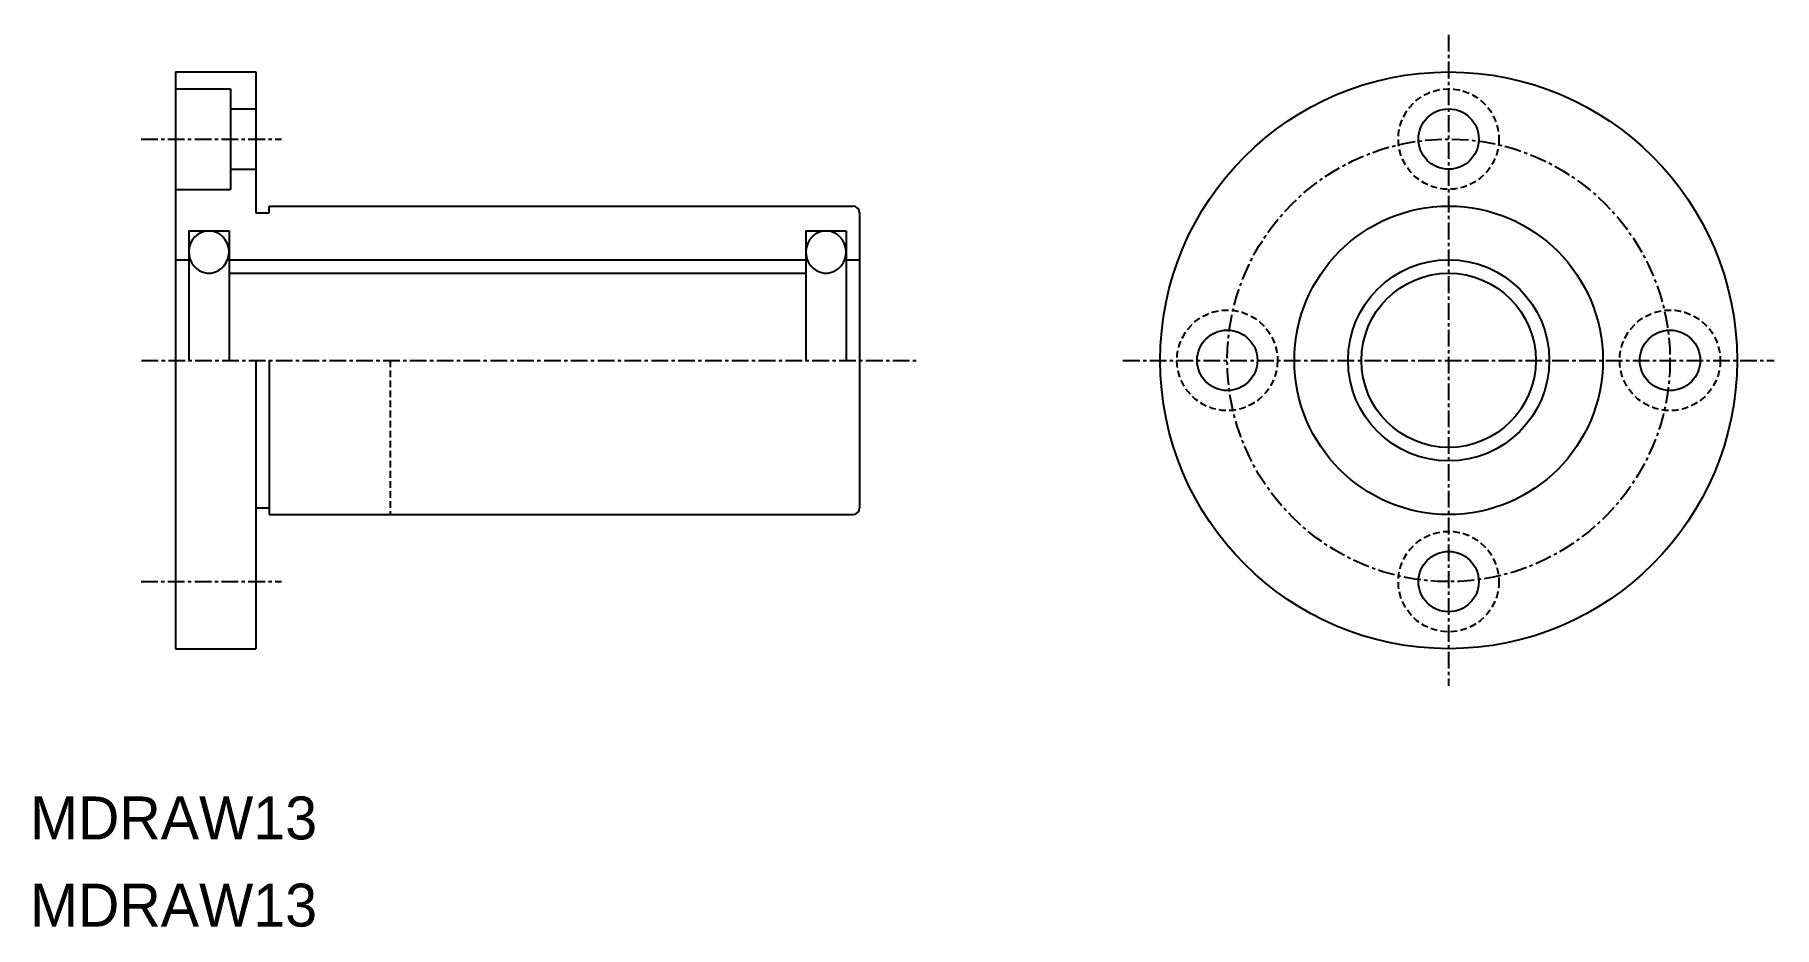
# Model space of a CAD drawing. Extents: x 77 to 207, y 122 to 189.
import ezdxf

# ---------------------------------------------------------------- set-up
doc = ezdxf.new("R2010")
doc.units = 0
doc.linetypes.add('CENTER', pattern=[2, 1.25, -0.25, 0.25, -0.25])
doc.linetypes.add('DASHED', pattern=[0.75, 0.5, -0.25])
doc.layers.get('0').update_dxf_attribs({"linetype": 'CONTINUOUS'})
doc.layers.add('CENTER', color=1, linetype='CENTER')

msp = doc.modelspace()

# ---------------------------------------------------------------- linework, layer by layer
at = {"color": 7, "linetype": 'CONTINUOUS'}
for p, q in [((87.38, 185.98), (87.38, 142.98)), ((87.38, 185.98), (93.38, 185.98)), ((93.38, 185.98), (93.38, 175.48)), ((87.38, 184.73), (91.48, 184.73)), ((91.48, 184.73), (91.48, 177.23)), ((91.48, 183.23), (93.38, 183.23)), ((91.48, 178.73), (93.38, 178.73)), ((87.38, 177.23), (91.48, 177.23)), ((93.38, 175.48), (94.38, 175.48)), ((94.38, 175.98), (137.88, 175.98)), ((94.38, 175.48), (94.38, 175.98)), ((138.38, 175.48), (138.38, 153.48)), ((88.38, 174.13), (88.38, 164.48)), ((88.38, 174.13), (91.38, 174.13)), ((91.38, 174.13), (91.38, 164.48)), ((134.38, 174.13), (137.38, 174.13)), ((134.38, 174.13), (134.38, 164.48)), ((137.38, 174.13), (137.38, 164.48)), ((87.38, 171.98), (88.38, 171.98)), ((88.38, 171.72), (88.38, 171.72)), ((91.38, 171.98), (134.38, 171.98)), ((137.38, 171.98), (138.38, 171.98)), ((91.38, 170.98), (134.38, 170.98)), ((88.38, 169.31), (88.38, 169.31)), ((93.38, 164.48), (93.38, 142.98)), ((94.38, 164.48), (94.38, 152.98)), ((93.38, 153.48), (94.38, 153.48)), ((94.38, 152.98), (137.88, 152.98)), ((87.38, 142.98), (93.38, 142.98))]:
    msp.add_line(p, q, dxfattribs=at)
at = {"color": 3, "linetype": 'DASHED'}
msp.add_line((103.38, 164.48), (103.38, 152.98), dxfattribs=at)
at = {"color": 7, "linetype": 'CONTINUOUS', "flags": 128}
for points in [[(89.88, 174.13), (89.6, 174.1), (89.32, 174.02), (89.07, 173.88), (88.84, 173.7), (88.66, 173.47), (88.52, 173.21), (88.42, 172.93), (88.38, 172.63), (88.4, 172.33), (88.46, 172.04), (88.58, 171.77), (88.75, 171.53), (88.95, 171.32), (89.19, 171.16), (89.46, 171.05), (89.74, 170.99), (90.02, 170.99), (90.3, 171.05), (90.57, 171.16), (90.81, 171.32), (91.01, 171.53), (91.18, 171.77), (91.3, 172.04), (91.36, 172.33), (91.38, 172.63), (91.34, 172.93), (91.24, 173.21), (91.1, 173.47), (90.91, 173.7), (90.69, 173.88), (90.44, 174.02), (90.16, 174.1)], [(135.88, 174.13), (135.6, 174.1), (135.32, 174.02), (135.07, 173.88), (134.84, 173.7), (134.66, 173.47), (134.52, 173.21), (134.42, 172.93), (134.38, 172.63), (134.4, 172.33), (134.46, 172.04), (134.58, 171.77), (134.75, 171.53), (134.95, 171.32), (135.19, 171.16), (135.46, 171.05), (135.74, 170.99), (136.02, 170.99), (136.3, 171.05), (136.57, 171.16), (136.81, 171.32), (137.01, 171.53), (137.18, 171.77), (137.3, 172.04), (137.36, 172.33), (137.38, 172.63), (137.34, 172.93), (137.24, 173.21), (137.1, 173.47), (136.91, 173.7), (136.69, 173.88), (136.44, 174.02), (136.16, 174.1)]]:
    msp.add_lwpolyline(points, close=True, dxfattribs=at)
at = {"color": 7, "linetype": 'CONTINUOUS'}
for centre, radius in [((182.29, 164.48), 21.5), ((182.29, 180.98), 2.25), ((182.29, 164.48), 11.5), ((182.29, 164.48), 7.5), ((182.29, 164.48), 6.5), ((165.79, 164.48), 2.25), ((198.79, 164.48), 2.25), ((182.29, 147.98), 2.25)]:
    msp.add_circle(centre, radius, dxfattribs=at)
at = {"color": 3, "linetype": 'DASHED'}
for centre in [(182.29, 180.98), (165.79, 164.48), (198.79, 164.48), (182.29, 147.98)]:
    msp.add_circle(centre, 3.75, dxfattribs=at)
at = {"color": 7, "linetype": 'CONTINUOUS'}
for centre, start, end in [((137.88, 175.48), 0, 90), ((137.88, 153.48), 270, 0)]:
    msp.add_arc(centre, 0.5, start, end, dxfattribs=at)
at = {"layer": 'CENTER', "color": 1, "linetype": 'CENTER'}
for p, q in [((182.29, 188.75), (182.29, 140.21)), ((84.82, 180.98), (95.28, 180.98)), ((84.86, 164.48), (142.7, 164.48)), ((158.01, 164.48), (206.56, 164.48)), ((84.82, 147.98), (95.28, 147.98))]:
    msp.add_line(p, q, dxfattribs=at)
msp.add_circle((182.29, 164.48), 16.5, dxfattribs=at)

# ---------------------------------------------------------------- texts
at = {"color": 7, "linetype": 'CONTINUOUS'}
for p in [(76.55, 128.76), (76.55, 122.26)]:
    msp.add_text('MDRAW13', height=3.2, dxfattribs=at).set_placement(p)

doc.saveas('drawing.dxf')
